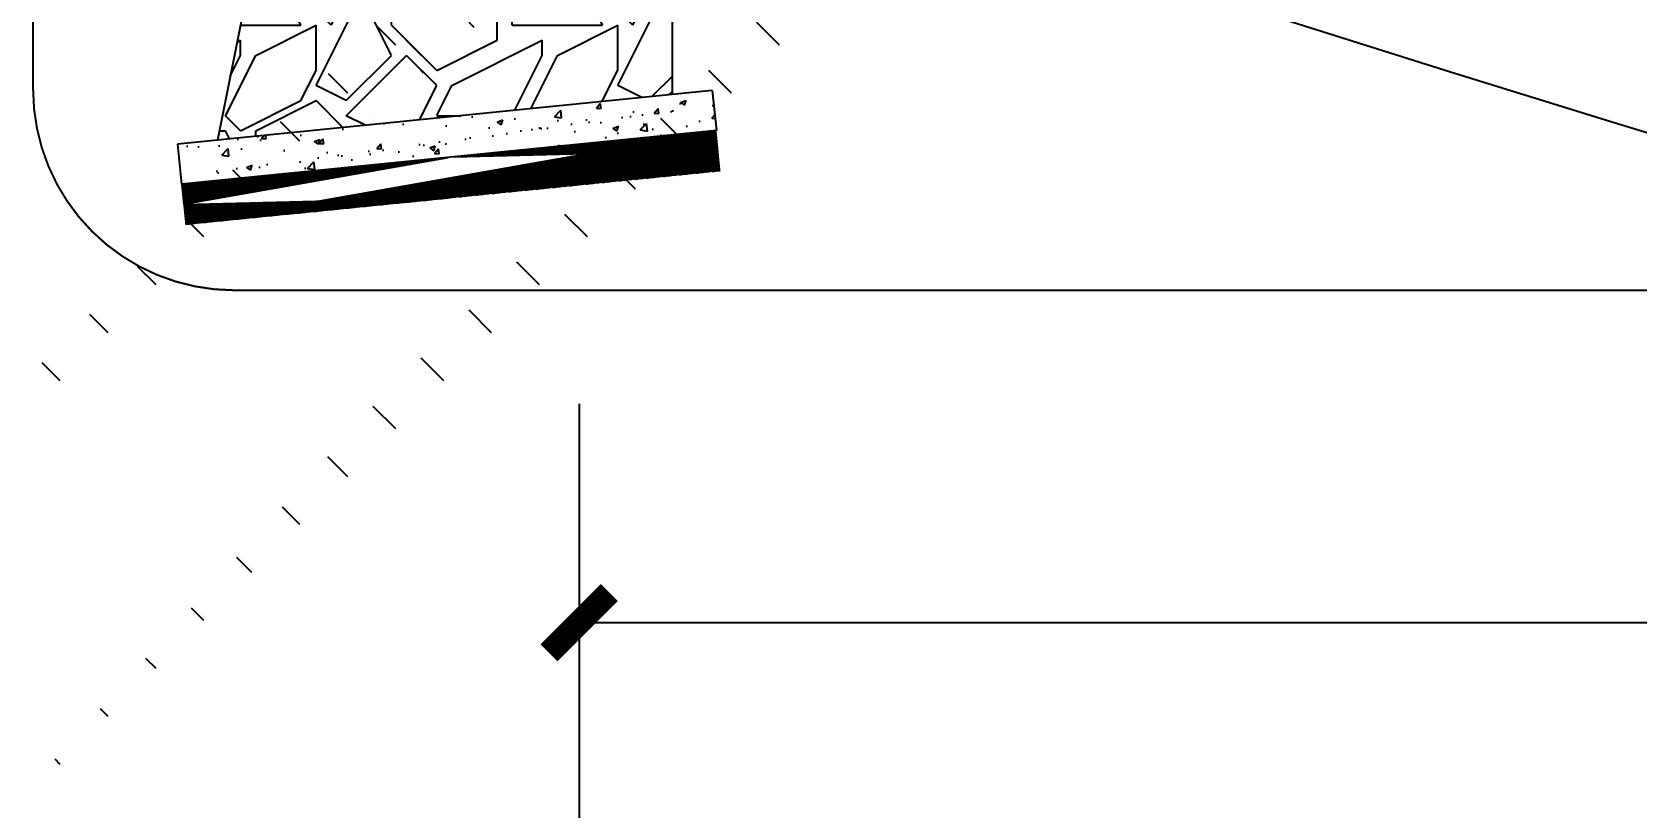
# Model space of a CAD drawing. Extents: x 1332 to 175445, y 256143 to 386027.
# Drawn here: x 44143 to 48133, y 379167 to 381097 of the extents above; entities that cross this region are included whole.
import ezdxf

# ---------------------------------------------------------------- set-up
doc = ezdxf.new("R2010")
doc.units = 0
doc.header["$LTSCALE"] = 10
doc.header["$MEASUREMENT"] = 0
doc.linetypes.add('DASH', pattern=[0.35, 0.25, -0.1])
for name, color, linetype in [('00-园建', 4, 'Continuous'), ('00-填充', 8, 'Continuous'), ('00-结构边线', 5, 'Continuous'), ('PUB_DIM', 3, 'Continuous')]:
    doc.layers.add(name, color=color, linetype=linetype)
doc.styles.add('_TCH_DIM_T3', font='SIMPLEX', dxfattribs={"width": 0.7058823529411765, "bigfont": 'GBCBIG'})
doc.dimstyles.new('_TCH_ARCH&&150', dxfattribs={"dimtxt": 446.25, "dimasz": 150, "dimexe": 375, "dimexo": 450, "dimgap": 189.375, "dimtad": 1, "dimdec": 0, "dimrnd": 5, "dimzin": 0, "dimdsep": 46, "dimtxsty": '_TCH_DIM_T3', "dimblk": 'ARCHTICK', "dimcen": 0.09, "dimclrt": 7, "dimazin": 2, "dimtfac": 1, "dimtdec": 0, "dimtix": 1, "dimtmove": 2, "dimatfit": 3, "dimfxl": 0, "dimtolj": 1, "dimtzin": 0, "dimarcsym": 0})

# ---------------------------------------------------------------- blocks, each defined once
blk = doc.blocks.new('_ArchTick')
at = {"color": 0, "linetype": 'ByBlock', "const_width": 0.4}
blk.add_lwpolyline([(-0.5, -0.5), (0.5, 0.5)], dxfattribs=at)
blk = doc.blocks.new('*D398')
at = {"layer": 'Defpoints', "color": 0, "transparency": 16777216}
for p in [(45503.28062563705, 380622.2050984484), (52003.28061630005, 380622.2050984484), (52003.28061630005, 379628.2028749289)]:
    blk.add_point(p, dxfattribs=at)
at = {"layer": 'PUB_DIM', "color": 0, "lineweight": -2, "transparency": 16777216}
for p, q in [((45503.28062563705, 380172.2050984484), (45503.28062563705, 379253.2028749289)), ((52003.28061630005, 380172.2050984484), (52003.28061630005, 379253.2028749289)), ((45503.28062563705, 379628.2028749289), (52003.28061630005, 379628.2028749289))]:
    blk.add_line(p, q, dxfattribs=at)
at = {"layer": 'PUB_DIM', "color": 0, "lineweight": -2, "transparency": 16777216, "xscale": 150, "yscale": 150, "zscale": 150, "rotation": 180}
blk.add_blockref('_ArchTick', (45503.28062563705, 379628.2028749289), dxfattribs=at)
at = {"layer": 'PUB_DIM', "color": 0, "lineweight": -2, "transparency": 16777216, "xscale": 150, "yscale": 150, "zscale": 150}
blk.add_blockref('_ArchTick', (52003.28061630005, 379628.2028749289), dxfattribs=at)
at = {"layer": 'PUB_DIM', "color": 7, "transparency": 16777216, "insert": (48753.28062096855, 380040.7028749289), "char_height": 446.25, "attachment_point": 5, "style": '_TCH_DIM_T3'}
blk.add_mtext('\\A1;6500', dxfattribs=at)
blk = doc.blocks.new('*D421')
at = {"layer": 'Defpoints', "color": 0, "transparency": 16777216}
for p in [(45503.28062563705, 380622.2050984484), (104003.2806315508, 380622.2050984484), (104003.2806315508, 378511.258179018)]:
    blk.add_point(p, dxfattribs=at)
at = {"layer": 'PUB_DIM', "color": 0, "lineweight": -2, "transparency": 16777216}
for p, q in [((45503.28062563705, 380172.2050984484), (45503.28062563705, 378136.258179018)), ((104003.2806315508, 380172.2050984484), (104003.2806315508, 378136.258179018)), ((45503.28062563705, 378511.258179018), (104003.2806315508, 378511.258179018))]:
    blk.add_line(p, q, dxfattribs=at)
at = {"layer": 'PUB_DIM', "color": 0, "lineweight": -2, "transparency": 16777216, "xscale": 150, "yscale": 150, "zscale": 150, "rotation": 180}
blk.add_blockref('_ArchTick', (45503.28062563705, 378511.258179018), dxfattribs=at)
at = {"layer": 'PUB_DIM', "color": 0, "lineweight": -2, "transparency": 16777216, "xscale": 150, "yscale": 150, "zscale": 150}
blk.add_blockref('_ArchTick', (104003.2806315508, 378511.258179018), dxfattribs=at)
at = {"layer": 'PUB_DIM', "color": 7, "transparency": 16777216, "insert": (74753.28062859396, 378923.758179018), "char_height": 446.25, "attachment_point": 5, "style": '_TCH_DIM_T3'}
blk.add_mtext('\\A1;58500', dxfattribs=at)

msp = doc.modelspace()

# ---------------------------------------------------------------- hatches: boundary and pattern name
at = {"layer": '00-填充'}
h = msp.add_hatch(dxfattribs=at)
h.set_pattern_fill('毛石砌体', color=256, scale=50, style=0)
h.set_pattern_definition([(0, (45336.01867544837, 381113.1061388832), (750, 750), [225, -525]), (0, (45786.01867544837, 381188.1061388832), (750, 750), [187.5, -562.5]), (0, (45748.51867544837, 381225.6061388832), (750, 750), [150, -600]), (0, (45523.51867544837, 381413.1061388832), (750, 750), [112.5, -112.5, 150, -375]), (0, (45523.51867544837, 381450.6061388832), (750, 750), [150, -37.5, 187.5, -375]), (0, (45186.01867544837, 381600.6061388832), (750, 750), [187.5, -562.5]), (0, (45898.51867544837, 381638.1061388832), (750, 750), [187.5, -562.5]), (90, (45186.01867544837, 381263.1061388832), (-749.9999999999999, 750.0000000000001), [112.5, -637.5]), (90, (45298.51867544837, 381825.6061388832), (-749.9999999999999, 750.0000000000001), [75, -675]), (90, (45336.01867544837, 381113.1061388832), (-749.9999999999999, 750.0000000000001), [112.5, -637.5]), (90, (45411.01867544837, 381788.1061388832), (-749.9999999999999, 750.0000000000001), [37.5, -712.5]), (90, (45448.51867544837, 381488.1061388832), (-749.9999999999999, 750.0000000000001), [112.5, -637.5]), (90, (45523.51867544837, 381225.6061388832), (-749.9999999999999, 750.0000000000001), [187.5, -562.5]), (90, (45598.51867544837, 381750.6061388832), (-749.9999999999999, 750.0000000000001), [112.5, -637.5]), (90, (45673.51867544837, 381450.6061388832), (-749.9999999999999, 750.0000000000001), [150, -600]), (90, (45711.01867544837, 381450.6061388832), (-749.9999999999999, 750.0000000000001), [150, -600]), (90, (45786.01867544837, 381113.1061388832), (-749.9999999999999, 750.0000000000001), [75, -675]), (90, (45898.51867544837, 381225.6061388832), (-749.9999999999999, 750.0000000000001), [187.5, -562.5]), (45, (45261.01867544837, 381188.1061388832), (4.440892098500626e-14, 749.9999987414762), [318.198, -742.46215]), (45, (45336.01867544837, 381225.6061388832), (4.440892098500626e-14, 749.9999987414762), [159.099, -901.56115]), (45, (45673.51867544837, 381638.1061388832), (4.440892098500626e-14, 749.9999987414762), [212.132025, -848.5281]), (45, (45673.51867544837, 381675.6061388832), (4.440892098500626e-14, 749.9999987414762), [159.099, -901.56115]), (135, (45411.01867544837, 381600.6061388832), (-749.9999987414762, 4.440892098500626e-14), [53.03325, -1007.6269]), (135, (45261.01867544837, 381188.1061388832), (-749.9999987414762, 4.440892098500626e-14), [106.06575, -954.5944000000001]), (135, (45486.01867544837, 381413.1061388832), (-749.9999987414762, 4.440892098500626e-14), [106.06575, -954.5944000000001]), (135, (45673.51867544837, 381600.6061388832), (-749.9999987414762, 4.440892098500626e-14), [106.06575, -954.5944000000001]), (135, (45898.51867544837, 381750.6061388832), (-749.9999987414762, 4.440892098500626e-14), [159.099, -901.56115]), (135, (45898.51867544837, 381713.1061388832), (-749.9999987414762, 4.440892098500626e-14), [106.06575, -954.5944000000001]), (135, (45861.01867544837, 381788.1061388832), (-749.9999987414762, 4.440892098500626e-14), [106.06575, -954.5944000000001]), (135, (45636.01867544837, 381113.1061388832), (-749.9999987414762, 4.440892098500626e-14), [159.099, -901.56115]), (26.56505119999999, (45861.01867544837, 381563.1061388832), (749.9999963664601, 3.00048386137064e-07), [83.85, -1593.20095]), (26.56505119999999, (45673.51867544837, 381375.6061388832), (749.9999963664601, 3.00048386137064e-07), [83.85, -1593.20095]), (26.56505119999999, (45411.01867544837, 381600.6061388832), (749.9999963664601, 3.00048386137064e-07), [167.7, -1509.35095]), (26.56505119999999, (45448.51867544837, 381788.1061388832), (749.9999963664601, 3.00048386137064e-07), [167.7, -1509.35095]), (26.56505119999999, (45448.51867544837, 381600.6061388832), (749.9999963664601, 3.00048386137064e-07), [167.7, -1509.35095]), (26.56505119999999, (45898.51867544837, 381750.6061388832), (749.9999963664601, 3.00048386137064e-07), [167.7, -1509.35095]), (26.56505119999999, (45186.01867544837, 381375.6061388832), (749.9999963664601, 3.00048386137064e-07), [251.5575, -1425.49345]), (26.56505119999999, (45186.01867544837, 381413.1061388832), (749.9999963664601, 3.00048386137064e-07), [251.5575, -1425.49345]), (26.56505119999999, (45186.01867544837, 381713.1061388832), (749.9999963664601, 3.00048386137064e-07), [251.5575, -1425.49345]), (63.43494882, (45561.01867544837, 381675.6061388832), (0.0803227305041343, 750.1606451050518), [83.84999999999995, -1593.199999999999]), (63.43494882, (45898.51867544837, 381638.1061388832), (0.0803227305041343, 750.1606451050518), [83.84999999999995, -1006.1, 167.6999999999999, -419.2499999999998]), (63.43494882, (45823.51867544837, 381563.1061388832), (-1.303391794493791e-06, 749.9999970372804), [167.6999999999999, -1509.350949999999]), (63.43494882, (45373.51867544837, 381638.1061388832), (-1.303391794493791e-06, 749.9999970372804), [167.6999999999999, -1509.350949999999]), (63.43494882, (45336.01867544837, 381638.1061388832), (-1.303391794493791e-06, 749.9999970372804), [167.6999999999999, -1509.350949999999]), (63.43494882, (45598.51867544837, 381713.1061388832), (-1.303391794493791e-06, 749.9999970372804), [251.5574999999999, -1425.493449999999]), (116.5650512, (45411.01867544837, 381525.6061388832), (-3.000486081816689e-07, 749.9999963664601), [83.84999999999995, -1593.200949999999]), (116.5650512, (45898.51867544837, 381450.6061388832), (-3.000486081816689e-07, 749.9999963664601), [83.84999999999995, -1593.200949999999]), (116.5650512, (45748.51867544837, 381225.6061388832), (-3.000486081816689e-07, 749.9999963664601), [167.6999999999999, -1509.350949999999]), (116.5650512, (45711.01867544837, 381263.1061388832), (-3.000486081816689e-07, 749.9999963664601), [167.6999999999999, -1509.350949999999]), (116.5650512, (45786.01867544837, 381788.1061388832), (-3.000486081816689e-07, 749.9999963664601), [167.6999999999999, -1509.350949999999]), (116.5650512, (45186.01867544837, 381413.1061388832), (-3.000486081816689e-07, 749.9999963664601), [167.6999999999999, -1509.350949999999]), (116.5650512, (45561.01867544837, 381113.1061388832), (-3.000486081816689e-07, 749.9999963664601), [251.5574999999999, -1425.493449999999]), (153.43494882, (45823.51867544837, 381563.1061388832), (-749.9999970372805, -1.303391572449186e-06), [167.7, -1509.35095]), (153.43494882, (45861.01867544837, 381525.6061388832), (-749.9999970372805, -1.303391572449186e-06), [167.7, -1509.35095]), (153.43494882, (45298.51867544837, 381150.6061388832), (-749.9999970372805, -1.303391572449186e-06), [83.85, -1593.20095]), (153.43494882, (45523.51867544837, 381450.6061388832), (-749.9999970372805, -1.303391572449186e-06), [83.85, -1593.20095]), (153.43494882, (45673.51867544837, 381675.6061388832), (-749.9999970372805, -1.303391572449186e-06), [83.85, -1593.20095])])
h.paths.add_polyline_path([(45734.25564625691, 380941.1740500358), (45734.25564244221, 381149.275011721), (45434.25563862752, 381149.275011721), (45433.28062489461, 382549.275011721), (44948.12765934895, 382548.635118666), (44604.03095295857, 380828.1515800384)])
h = msp.add_hatch(dxfattribs=at)
h.set_pattern_fill('混凝土', color=256, scale=20, style=0)
h.set_pattern_definition([(49.99999999999999, (41038.94062474202, 380857.5498859313), (143.4520365201507, -12.55042699651902), [15, -165]), (355, (41038.94062474202, 380857.5498859313), (-27.7502667226, 150.4384267400024), [12, -132]), (100.4514, (41050.89495900105, 380856.5040180114), (115.7018763428043, 137.8879084121907), [12.748038, -140.2284224]), (46.18420000000002, (41038.94062474202, 380897.5498859313), (213.4482097251289, -33.10380286580362), [22.49999999999993, -247.4999999999995]), (96.6356, (41056.72797444295, 380894.7912246612), (186.9325411097407, 194.8235741800883), [19.1220576, -210.3426]), (351.1842, (41038.94062474202, 380897.5498859313), (186.9323890267254, 194.8237201850649), [18, -198]), (21, (41058.94062474202, 380887.5498859313), (119.3814104236923, -80.52377813306776), [15, -165]), (326.0000000000001, (41058.94062474202, 380887.5498859313), (48.66306638431634, 145.0300090093706), [12, -132]), (71.4514, (41068.88907292317, 380880.8395645049), (168.044525716298, 64.50609934199048), [12.748038, -140.2284224]), (37.50000000000001, (41038.94062474202, 380857.5498859313), (2.431971063458134, 66.5787707662623), [0, -130.4, 0, -134, 0, -132.5]), (7.499999999999999, (41038.94062474202, 380857.5498859313), (52.61390748842972, 78.88234237647205), [0, -76.39999999999999, 0, -127.4, 0, -50.5]), (327.5, (40994.3406262679, 380857.5498859313), (106.7644872344818, -4.510974346875951), [0, -50, 0, -156, 0, -207]), (317.5, (40974.3406262679, 380857.5498859313), (116.6372338684772, 20.02099646646354), [0, -65, 0, -103.6, 0, -147])])
h.paths.add_polyline_path([(45834.42640355061, 380951.1911250976), (44504.52723362874, 380818.2012054351), (44514.47760441731, 380718.6974875358), (45844.37677433919, 380851.6874062446)])
h = msp.add_hatch(dxfattribs=at)
h.set_pattern_fill('夯实土壤', color=256, scale=30, style=0)
h.set_pattern_definition([(45, (33598752509.76368, 2716592694.706664), (-119.2182033080519, 119.2182033080519), []), (45, (33598752572.76368, 2716592694.706664), (-119.2182033080519, 119.2182033080519), []), (45, (33598752635.76368, 2716592694.706664), (-119.2182033080519, 119.2182033080519), []), (135, (33598752509.76368, 2716592694.706664), (-119.2182033080519, -119.2182033080519), [79.5, -89.10000000000001]), (135, (33598752541.26368, 2716592726.206664), (-119.2182033080519, -119.2182033080519), [79.5, -89.10000000000001]), (135, (33598752572.76368, 2716592757.706664), (-119.2182033080519, -119.2182033080519), [79.5, -89.10000000000001])])
h.paths.add_polyline_path([(45844.37677433919, 380851.6874062446), (44514.47760441731, 380718.6974918273), (44524.42797520589, 380619.1937729743), (45854.32714512776, 380752.1836902526)])

# ---------------------------------------------------------------- linework, layer by layer
at = {"layer": '00-园建', "linetype": 'DASH', "const_width": 5, "elevation": -36502.99999999999}
msp.add_lwpolyline([(44645.5905677322, 384432.177536322), (54869.66529586349, 384432.177536322, -0.414213562373095), (55369.66529586349, 383932.177536322), (55369.66529586349, 380954.6500861038, -0.414213562373095), (54869.66529586349, 380454.6500861038), (44645.5905677322, 380454.6500861038, -0.414213562373095), (44145.5905677322, 380954.6500861038), (44145.5905677322, 383932.177536322, -0.414213562373095)], format="xyb", close=True, dxfattribs=at)
at = {"layer": '00-填充', "elevation": -36502.99999999999}
msp.add_lwpolyline([(45503.28062489461, 381704.6422198294, 0.07224548419397603), (71455.32139619064, 376888.5589018993, 0.01957007664203353), (101991.3498469503, 376038.9930501936, -2.38232265736231)], format="xyb", dxfattribs=at)
at = {"layer": '00-结构边线'}
for p, q in [((45834.42640355061, 380951.1911265281, -36502.99999999999), (44504.52723362874, 380818.2012063888, -36502.99999999999)), ((45844.37677433919, 380851.6874076751, -36502.99999999999), (44514.47760441731, 380718.6974875358, -36502.99999999999))]:
    msp.add_line(p, q, dxfattribs=at)
at = {"layer": '00-结构边线', "elevation": -36502.99999999999}
for points in [[(44948.25563862752, 382549.275011721), (44604.03095295857, 380828.1515800384)], [(45734.25563862752, 381149.275011721), (45734.25563862752, 380941.1714493659)], [(45834.42640355061, 380951.1911250976), (45844.37677433919, 380851.6874062446)], [(44504.52723362874, 380818.2012063888), (44514.47760441731, 380718.6974875358)]]:
    msp.add_lwpolyline(points, dxfattribs=at)

# ---------------------------------------------------------------- dimensions: what is measured, and where the dimension line sits
at = {"layer": 'PUB_DIM'}
for p2, distance, picture, middle in [((52003.28061630005, 380622.2050984484), -994.002223519492, '*D398', (48753.28062096855, 380040.7028749289)), ((104003.2806315508, 380622.2050984484), -2110.9469194303965, '*D421', (74753.28062859396, 378923.758179018))]:
    dim = msp.add_aligned_dim(p1=(45503.28062563705, 380622.2050984484), p2=p2, distance=distance, dimstyle='_TCH_ARCH&&150', dxfattribs=at)
    dim.commit()
    dim.dimension.update_dxf_attribs({"geometry": picture, "text_midpoint": middle})

doc.saveas('drawing.dxf')
